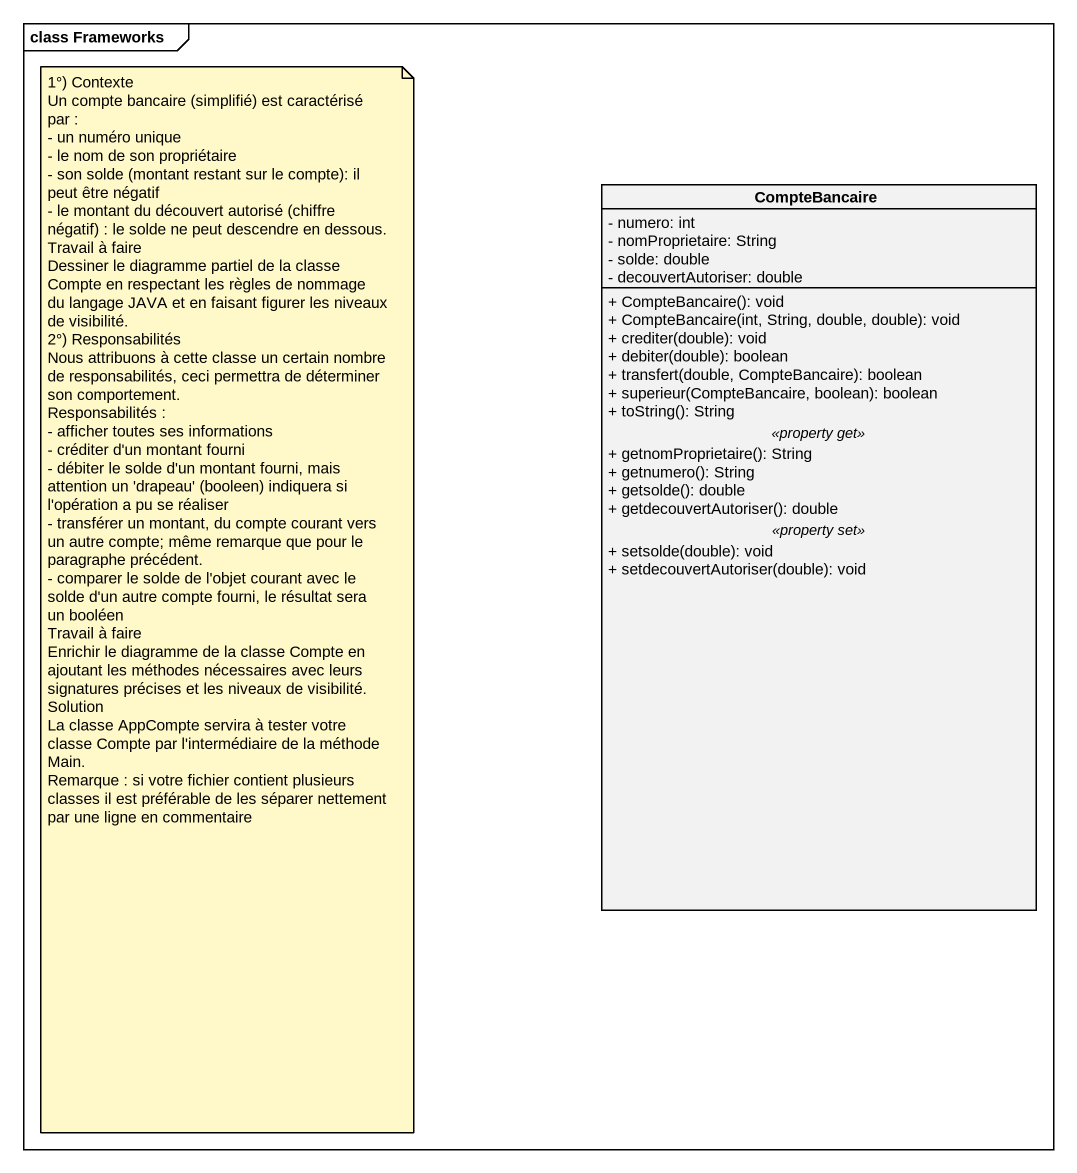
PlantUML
@startuml
mainframe class Frameworks
hide circle
hide empty members
skinparam classAttributeIconSize 0
class CompteBancaire {
  - numero: int
  - nomProprietaire: String
  - solde: double
  - decouvertAutoriser: double
  --
  + CompteBancaire(): void
  + CompteBancaire(int, String, double, double): void
  + crediter(double): void
  + debiter(double): boolean
  + transfert(double, CompteBancaire): boolean
  + superieur(CompteBancaire, boolean): boolean
  + toString(): String
  .. <<property get>> ..
  + getnomProprietaire(): String
  + getnumero(): String
  + getsolde(): double
  + getdecouvertAutoriser(): double
  .. <<property set>> ..
  + setsolde(double): void
  + setdecouvertAutoriser(double): void
}
note as N1
  1°) Contexte
  Un compte bancaire (simplifié) est caractérisé par :
  - un numéro unique
  - le nom de son propriétaire
  - son solde (montant restant sur le compte): il peut être négatif
  - le montant du découvert autorisé (chiffre négatif) : le solde ne peut descendre en dessous.
  Travail à faire
  Dessiner le diagramme partiel de la classe Compte en respectant les règles de nommage du langage JAVA et en faisant figurer les niveaux de visibilité.
  2°) Responsabilités
  Nous attribuons à cette classe un certain nombre de responsabilités, ceci permettra de déterminer son comportement.
  Responsabilités :
  - afficher toutes ses informations
  - créditer d'un montant fourni
  - débiter le solde d'un montant fourni, mais attention un 'drapeau' (booleen) indiquera si l'opération a pu se réaliser
  - transférer un montant, du compte courant vers un autre compte; même remarque que pour le paragraphe précédent.
  - comparer le solde de l'objet courant avec le solde d'un autre compte fourni, le résultat sera un booléen
  Travail à faire
  Enrichir le diagramme de la classe Compte en ajoutant les méthodes nécessaires avec leurs signatures précises et les niveaux de visibilité.
  Solution
  La classe AppCompte servira à tester votre classe Compte par l'intermédiaire de la méthode Main.
  Remarque : si votre fichier contient plusieurs classes il est préférable de les séparer nettement par une ligne en commentaire
end note
@enduml
